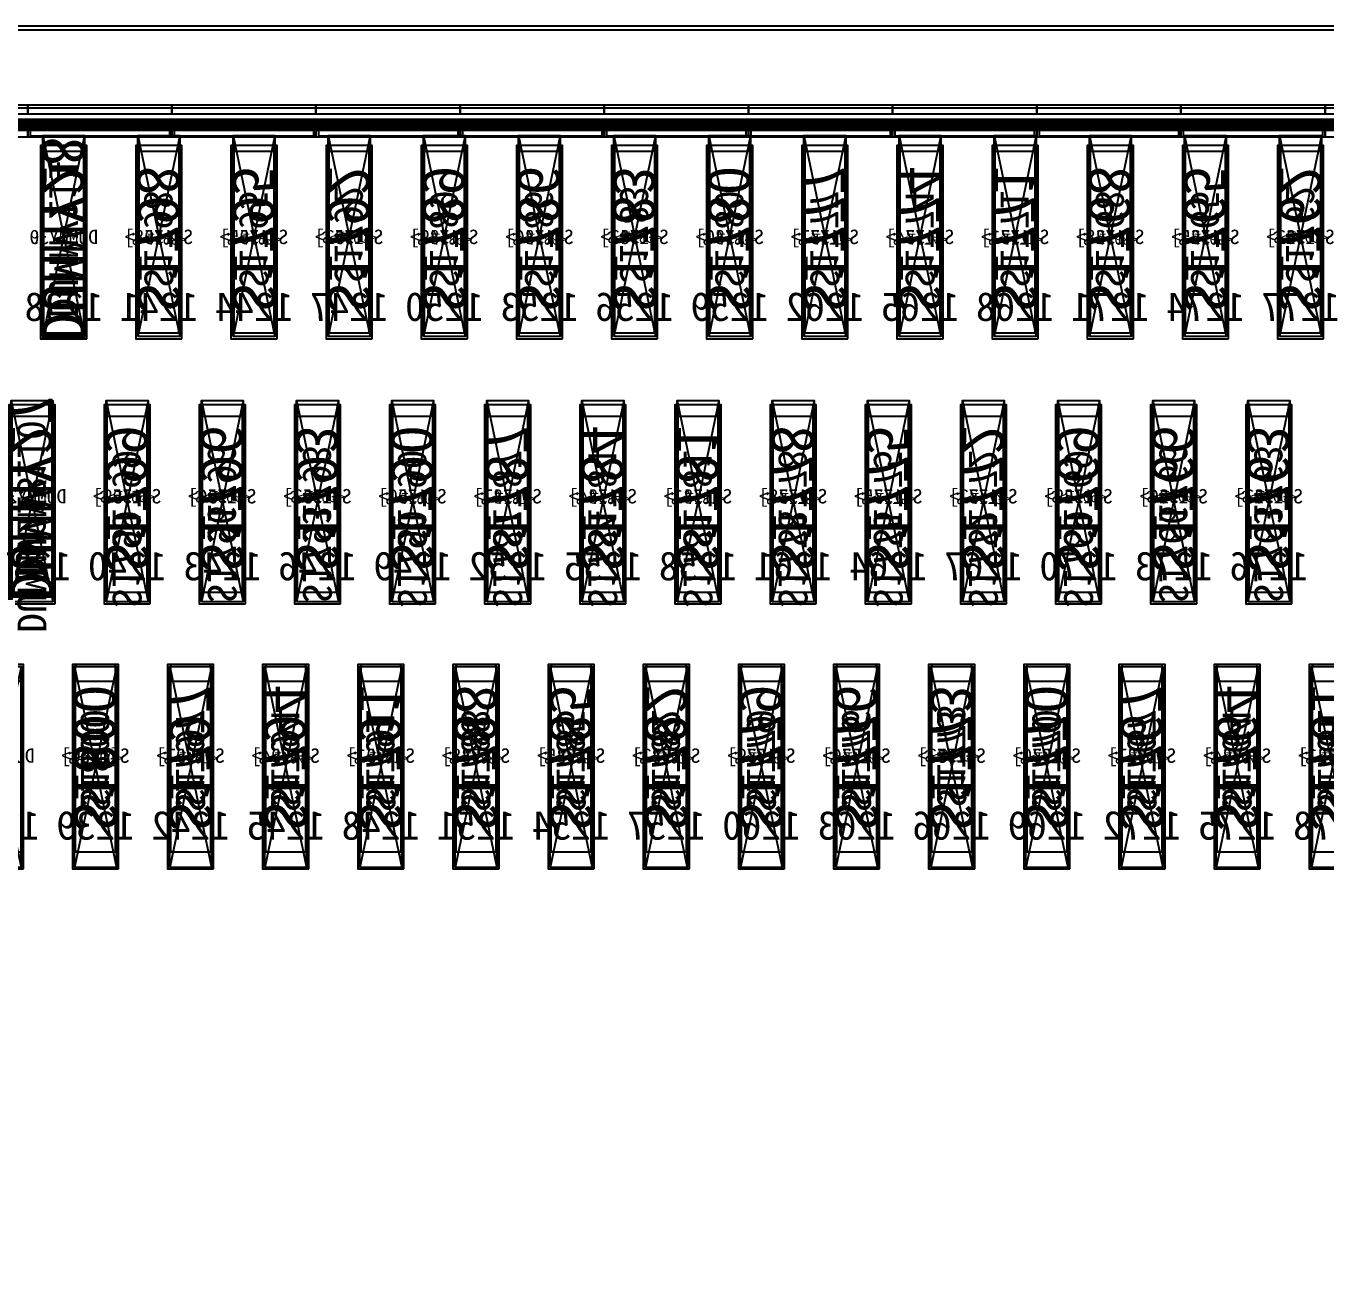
# Model space of a CAD drawing. Header units: millimetres. Extents: x 427 to 2444, y 137 to 817.
# Drawn here: x 1595.8206 to 1596.2715, y 288.8267 to 289.2604 of the extents above; entities that cross this region are included whole.
import ezdxf
from ezdxf.enums import TextEntityAlignment as Align

# ---------------------------------------------------------------- set-up
doc = ezdxf.new("R2010")
doc.units = ezdxf.units.MM
for name, color, linetype in [('L0', 211, 'Continuous'), ('L102', 91, 'Continuous'), ('L114', 213, 'Continuous'), ('L240', 60, 'Continuous'), ('L241', 200, 'Continuous'), ('L242', 51, 'Continuous'), ('L245', 53, 'Continuous'), ('L246', 93, 'Continuous'), ('L247', 13, 'Continuous'), ('L59', 140, 'Continuous'), ('L63', 4, 'Continuous'), ('L98', 150, 'Continuous')]:
    doc.layers.add(name, color=color, linetype=linetype)
doc.styles.add('txt', font='simhei.ttf')

# ---------------------------------------------------------------- blocks, each defined once
blk = doc.blocks.new('HX8394_F_PAD')
at = {"layer": 'L0'}
blk.add_lwpolyline([(-13.86, -0.4025), (-13.86, 0.4025), (13.86, 0.4025), (13.86, -0.4025), (-13.86, -0.4025)], close=True, dxfattribs=at)
at = {"layer": 'L241'}
blk.add_lwpolyline([(-13.9, -0.435), (-13.9, 0.435), (13.9, 0.435), (13.9, -0.435), (-13.9, -0.435)], close=True, dxfattribs=at)
at = {"layer": 'L242'}
for points in [[(6.302, 0.3285), (6.3005, 0.33), (6.3005, 0.392), (6.302, 0.3935), (6.315, 0.3935), (6.3165, 0.392), (6.3165, 0.33), (6.315, 0.3285), (6.302, 0.3285)], [(6.335, 0.3285), (6.3335, 0.33), (6.3335, 0.392), (6.335, 0.3935), (6.348, 0.3935), (6.3495, 0.392), (6.3495, 0.33), (6.348, 0.3285), (6.335, 0.3285)], [(6.368, 0.3285), (6.3665, 0.33), (6.3665, 0.392), (6.368, 0.3935), (6.381, 0.3935), (6.3825, 0.392), (6.3825, 0.33), (6.381, 0.3285), (6.368, 0.3285)], [(6.401, 0.3285), (6.3995, 0.33), (6.3995, 0.392), (6.401, 0.3935), (6.414, 0.3935), (6.4155, 0.392), (6.4155, 0.33), (6.414, 0.3285), (6.401, 0.3285)], [(6.434, 0.3285), (6.4325, 0.33), (6.4325, 0.392), (6.434, 0.3935), (6.447, 0.3935), (6.4485, 0.392), (6.4485, 0.33), (6.447, 0.3285), (6.434, 0.3285)], [(6.467, 0.3285), (6.4655, 0.33), (6.4655, 0.392), (6.467, 0.3935), (6.48, 0.3935), (6.4815, 0.392), (6.4815, 0.33), (6.48, 0.3285), (6.467, 0.3285)], [(6.5, 0.3285), (6.4985, 0.33), (6.4985, 0.392), (6.5, 0.3935), (6.513, 0.3935), (6.5145, 0.392), (6.5145, 0.33), (6.513, 0.3285), (6.5, 0.3285)], [(6.533, 0.3285), (6.5315, 0.33), (6.5315, 0.392), (6.533, 0.3935), (6.546, 0.3935), (6.5475, 0.392), (6.5475, 0.33), (6.546, 0.3285), (6.533, 0.3285)], [(6.566, 0.3285), (6.5645, 0.33), (6.5645, 0.392), (6.566, 0.3935), (6.579, 0.3935), (6.5805, 0.392), (6.5805, 0.33), (6.579, 0.3285), (6.566, 0.3285)], [(6.599, 0.3285), (6.5975, 0.33), (6.5975, 0.392), (6.599, 0.3935), (6.612, 0.3935), (6.6135, 0.392), (6.6135, 0.33), (6.612, 0.3285), (6.599, 0.3285)], [(6.632, 0.3285), (6.6305, 0.33), (6.6305, 0.392), (6.632, 0.3935), (6.645, 0.3935), (6.6465, 0.392), (6.6465, 0.33), (6.645, 0.3285), (6.632, 0.3285)], [(6.665, 0.3285), (6.6635, 0.33), (6.6635, 0.392), (6.665, 0.3935), (6.678, 0.3935), (6.6795, 0.392), (6.6795, 0.33), (6.678, 0.3285), (6.665, 0.3285)], [(6.698, 0.3285), (6.6965, 0.33), (6.6965, 0.392), (6.698, 0.3935), (6.711, 0.3935), (6.7125, 0.392), (6.7125, 0.33), (6.711, 0.3285), (6.698, 0.3285)], [(6.731, 0.3285), (6.7295, 0.33), (6.7295, 0.392), (6.731, 0.3935), (6.744, 0.3935), (6.7455, 0.392), (6.7455, 0.33), (6.744, 0.3285), (6.731, 0.3285)], [(6.313, 0.2385), (6.3115, 0.24), (6.3115, 0.302), (6.313, 0.3035), (6.326, 0.3035), (6.3275, 0.302), (6.3275, 0.24), (6.326, 0.2385), (6.313, 0.2385)], [(6.346, 0.2385), (6.3445, 0.24), (6.3445, 0.302), (6.346, 0.3035), (6.359, 0.3035), (6.3605, 0.302), (6.3605, 0.24), (6.359, 0.2385), (6.346, 0.2385)], [(6.379, 0.2385), (6.3775, 0.24), (6.3775, 0.302), (6.379, 0.3035), (6.392, 0.3035), (6.3935, 0.302), (6.3935, 0.24), (6.392, 0.2385), (6.379, 0.2385)], [(6.412, 0.2385), (6.4105, 0.24), (6.4105, 0.302), (6.412, 0.3035), (6.425, 0.3035), (6.4265, 0.302), (6.4265, 0.24), (6.425, 0.2385), (6.412, 0.2385)], [(6.445, 0.2385), (6.4435, 0.24), (6.4435, 0.302), (6.445, 0.3035), (6.458, 0.3035), (6.4595, 0.302), (6.4595, 0.24), (6.458, 0.2385), (6.445, 0.2385)], [(6.478, 0.2385), (6.4765, 0.24), (6.4765, 0.302), (6.478, 0.3035), (6.491, 0.3035), (6.4925, 0.302), (6.4925, 0.24), (6.491, 0.2385), (6.478, 0.2385)], [(6.511, 0.2385), (6.5095, 0.24), (6.5095, 0.302), (6.511, 0.3035), (6.524, 0.3035), (6.5255, 0.302), (6.5255, 0.24), (6.524, 0.2385), (6.511, 0.2385)], [(6.544, 0.2385), (6.5425, 0.24), (6.5425, 0.302), (6.544, 0.3035), (6.557, 0.3035), (6.5585, 0.302), (6.5585, 0.24), (6.557, 0.2385), (6.544, 0.2385)], [(6.577, 0.2385), (6.5755, 0.24), (6.5755, 0.302), (6.577, 0.3035), (6.59, 0.3035), (6.5915, 0.302), (6.5915, 0.24), (6.59, 0.2385), (6.577, 0.2385)], [(6.61, 0.2385), (6.6085, 0.24), (6.6085, 0.302), (6.61, 0.3035), (6.623, 0.3035), (6.6245, 0.302), (6.6245, 0.24), (6.623, 0.2385), (6.61, 0.2385)], [(6.643, 0.2385), (6.6415, 0.24), (6.6415, 0.302), (6.643, 0.3035), (6.656, 0.3035), (6.6575, 0.302), (6.6575, 0.24), (6.656, 0.2385), (6.643, 0.2385)], [(6.676, 0.2385), (6.6745, 0.24), (6.6745, 0.302), (6.676, 0.3035), (6.689, 0.3035), (6.6905, 0.302), (6.6905, 0.24), (6.689, 0.2385), (6.676, 0.2385)], [(6.709, 0.2385), (6.7075, 0.24), (6.7075, 0.302), (6.709, 0.3035), (6.722, 0.3035), (6.7235, 0.302), (6.7235, 0.24), (6.722, 0.2385), (6.709, 0.2385)], [(6.742, 0.2385), (6.7405, 0.24), (6.7405, 0.302), (6.742, 0.3035), (6.755, 0.3035), (6.7565, 0.302), (6.7565, 0.24), (6.755, 0.2385), (6.742, 0.2385)], [(6.291, 0.1485), (6.2895, 0.15), (6.2895, 0.212), (6.291, 0.2135), (6.304, 0.2135), (6.3055, 0.212), (6.3055, 0.15), (6.304, 0.1485), (6.291, 0.1485)], [(6.324, 0.1485), (6.3225, 0.15), (6.3225, 0.212), (6.324, 0.2135), (6.337, 0.2135), (6.3385, 0.212), (6.3385, 0.15), (6.337, 0.1485), (6.324, 0.1485)], [(6.357, 0.1485), (6.3555, 0.15), (6.3555, 0.212), (6.357, 0.2135), (6.37, 0.2135), (6.3715, 0.212), (6.3715, 0.15), (6.37, 0.1485), (6.357, 0.1485)], [(6.39, 0.1485), (6.3885, 0.15), (6.3885, 0.212), (6.39, 0.2135), (6.403, 0.2135), (6.4045, 0.212), (6.4045, 0.15), (6.403, 0.1485), (6.39, 0.1485)], [(6.423, 0.1485), (6.4215, 0.15), (6.4215, 0.212), (6.423, 0.2135), (6.436, 0.2135), (6.4375, 0.212), (6.4375, 0.15), (6.436, 0.1485), (6.423, 0.1485)], [(6.456, 0.1485), (6.4545, 0.15), (6.4545, 0.212), (6.456, 0.2135), (6.469, 0.2135), (6.4705, 0.212), (6.4705, 0.15), (6.469, 0.1485), (6.456, 0.1485)], [(6.489, 0.1485), (6.4875, 0.15), (6.4875, 0.212), (6.489, 0.2135), (6.502, 0.2135), (6.5035, 0.212), (6.5035, 0.15), (6.502, 0.1485), (6.489, 0.1485)], [(6.522, 0.1485), (6.5205, 0.15), (6.5205, 0.212), (6.522, 0.2135), (6.535, 0.2135), (6.5365, 0.212), (6.5365, 0.15), (6.535, 0.1485), (6.522, 0.1485)], [(6.555, 0.1485), (6.5535, 0.15), (6.5535, 0.212), (6.555, 0.2135), (6.568, 0.2135), (6.5695, 0.212), (6.5695, 0.15), (6.568, 0.1485), (6.555, 0.1485)], [(6.588, 0.1485), (6.5865, 0.15), (6.5865, 0.212), (6.588, 0.2135), (6.601, 0.2135), (6.6025, 0.212), (6.6025, 0.15), (6.601, 0.1485), (6.588, 0.1485)], [(6.621, 0.1485), (6.6195, 0.15), (6.6195, 0.212), (6.621, 0.2135), (6.634, 0.2135), (6.6355, 0.212), (6.6355, 0.15), (6.634, 0.1485), (6.621, 0.1485)], [(6.654, 0.1485), (6.6525, 0.15), (6.6525, 0.212), (6.654, 0.2135), (6.667, 0.2135), (6.6685, 0.212), (6.6685, 0.15), (6.667, 0.1485), (6.654, 0.1485)], [(6.687, 0.1485), (6.6855, 0.15), (6.6855, 0.212), (6.687, 0.2135), (6.7, 0.2135), (6.7015, 0.212), (6.7015, 0.15), (6.7, 0.1485), (6.687, 0.1485)], [(6.72, 0.1485), (6.7185, 0.15), (6.7185, 0.212), (6.72, 0.2135), (6.733, 0.2135), (6.7345, 0.212), (6.7345, 0.15), (6.733, 0.1485), (6.72, 0.1485)]]:
    blk.add_lwpolyline(points, close=True, dxfattribs=at)
at = {"layer": 'L247', "style": 'txt'}
for s, p in [('DUMMY111', (6.7375, 0.361)), ('S1762', (6.3085, 0.362666)), ('S1783', (6.5395, 0.362666)), ('S1792', (6.6385, 0.362666)), ('S1765', (6.3415, 0.361)), ('S1768', (6.3745, 0.361)), ('S1771', (6.4075, 0.361)), ('S1774', (6.4405, 0.361)), ('S1777', (6.4735, 0.361)), ('S1780', (6.5065, 0.361)), ('S1786', (6.5725, 0.361)), ('S1789', (6.6055, 0.361)), ('S1795', (6.6715, 0.361)), ('S1798', (6.7045, 0.361)), ('DUMMY110', (6.7485, 0.271)), ('S1763', (6.3195, 0.272666)), ('S1766', (6.3525, 0.272666)), ('S1793', (6.6495, 0.272666)), ('S1796', (6.6825, 0.272666)), ('S1769', (6.3855, 0.271)), ('S1772', (6.4185, 0.271)), ('S1775', (6.4515, 0.271)), ('S1778', (6.4845, 0.271)), ('S1781', (6.5175, 0.271)), ('S1784', (6.5505, 0.271)), ('S1787', (6.5835, 0.271)), ('S1790', (6.6165, 0.271)), ('S1799', (6.7155, 0.271)), ('S1773', (6.4295, 0.182666)), ('S1761', (6.2975, 0.181)), ('S1764', (6.3305, 0.181)), ('S1767', (6.3635, 0.181)), ('S1770', (6.3965, 0.181)), ('S1776', (6.4625, 0.181)), ('S1779', (6.4955, 0.181)), ('S1782', (6.5285, 0.181)), ('S1785', (6.5615, 0.181)), ('S1788', (6.5945, 0.181)), ('S1791', (6.6275, 0.181)), ('S1794', (6.6605, 0.181)), ('S1797', (6.6935, 0.181)), ('S1800', (6.7265, 0.181))]:
    blk.add_text(s, height=0.01, rotation=90, dxfattribs=at).set_placement(p, align=Align.MIDDLE_CENTER)
blk = doc.blocks.new('NTBUMP_65X16')
at = {"layer": 'L242'}
blk.add_lwpolyline([(-0.008, -0.0325), (-0.008, 0.0325), (0.008, 0.0325), (0.008, -0.0325), (-0.008, -0.0325)], close=True, dxfattribs=at)
blk = doc.blocks.new('ILI9881C_AA_NTBUMP_PM_875UM')
at = {"layer": 'L241'}
blk.add_lwpolyline([(-13.92, -0.4375), (-13.92, 0.4375), (13.92, 0.4375), (13.92, -0.4375), (-13.92, -0.4375)], close=True, dxfattribs=at)
at = {"rotation": 180}
for p in [(6.3085, 0.365), (6.3415, 0.365), (6.3745, 0.365), (6.4075, 0.365), (6.4405, 0.365), (6.4735, 0.365), (6.5065, 0.365), (6.5395, 0.365), (6.5725, 0.365), (6.6055, 0.365), (6.6385, 0.365), (6.6715, 0.365), (6.7045, 0.365), (6.7375, 0.365), (6.3195, 0.275), (6.3525, 0.275), (6.3855, 0.275), (6.4185, 0.275), (6.4515, 0.275), (6.4845, 0.275), (6.5175, 0.275), (6.5505, 0.275), (6.5835, 0.275), (6.6165, 0.275), (6.6495, 0.275), (6.6825, 0.275), (6.7155, 0.275), (6.7485, 0.275), (6.2975, 0.185), (6.3305, 0.185), (6.3635, 0.185), (6.3965, 0.185), (6.4295, 0.185), (6.4625, 0.185), (6.4955, 0.185), (6.5285, 0.185), (6.5615, 0.185), (6.5945, 0.185), (6.6275, 0.185), (6.6605, 0.185), (6.6935, 0.185), (6.7265, 0.185)]:
    blk.add_blockref('NTBUMP_65X16', p, dxfattribs=at)
at = {"layer": 'L246', "style": 'txt'}
for s, p in [('DUMMY28', (6.7375, 0.365)), ('S1762', (6.3085, 0.365)), ('S1765', (6.3415, 0.365)), ('S1768', (6.3745, 0.365)), ('S1771', (6.4075, 0.365)), ('S1774', (6.4405, 0.365)), ('S1777', (6.4735, 0.365)), ('S1780', (6.5065, 0.365)), ('S1783', (6.5395, 0.365)), ('S1786', (6.5725, 0.365)), ('S1789', (6.6055, 0.365)), ('S1792', (6.6385, 0.365)), ('S1795', (6.6715, 0.365)), ('S1798', (6.7045, 0.365)), ('DUMMY27', (6.7485, 0.275)), ('S1763', (6.3195, 0.275)), ('S1766', (6.3525, 0.275)), ('S1769', (6.3855, 0.275)), ('S1772', (6.4185, 0.275)), ('S1775', (6.4515, 0.275)), ('S1778', (6.4845, 0.275)), ('S1781', (6.5175, 0.275)), ('S1784', (6.5505, 0.275)), ('S1787', (6.5835, 0.275)), ('S1790', (6.6165, 0.275)), ('S1793', (6.6495, 0.275)), ('S1796', (6.6825, 0.275)), ('S1799', (6.7155, 0.275)), ('S1761', (6.2975, 0.185)), ('S1764', (6.3305, 0.185)), ('S1767', (6.3635, 0.185)), ('S1770', (6.3965, 0.185)), ('S1773', (6.4295, 0.185)), ('S1776', (6.4625, 0.185)), ('S1779', (6.4955, 0.185)), ('S1782', (6.5285, 0.185)), ('S1785', (6.5615, 0.185)), ('S1788', (6.5945, 0.185)), ('S1791', (6.6275, 0.185)), ('S1794', (6.6605, 0.185)), ('S1797', (6.6935, 0.185)), ('S1800', (6.7265, 0.185))]:
    blk.add_text(s, height=0.015, rotation=90, dxfattribs=at).set_placement(p, align=Align.MIDDLE_CENTER)
for s, p in [('1277', (6.3085, 0.341666)), ('1274', (6.3415, 0.341666)), ('1271', (6.3745, 0.341666)), ('1268', (6.4075, 0.341666)), ('1265', (6.4405, 0.341666)), ('1262', (6.4735, 0.341666)), ('1259', (6.5065, 0.341666)), ('1256', (6.5395, 0.341666)), ('1253', (6.5725, 0.341666)), ('1250', (6.6055, 0.341666)), ('1247', (6.6385, 0.341666)), ('1244', (6.6715, 0.341666)), ('1241', (6.7045, 0.341666)), ('1238', (6.7375, 0.341666)), ('1276', (6.3195, 0.251666)), ('1273', (6.3525, 0.251666)), ('1270', (6.3855, 0.251666)), ('1267', (6.4185, 0.251666)), ('1264', (6.4515, 0.251666)), ('1261', (6.4845, 0.251666)), ('1258', (6.5175, 0.251666)), ('1255', (6.5505, 0.251666)), ('1252', (6.5835, 0.251666)), ('1249', (6.6165, 0.251666)), ('1246', (6.6495, 0.251666)), ('1243', (6.6825, 0.251666)), ('1240', (6.7155, 0.251666)), ('1237', (6.7485, 0.251666)), ('1278', (6.2975, 0.161666)), ('1275', (6.3305, 0.161666)), ('1272', (6.3635, 0.161666)), ('1269', (6.3965, 0.161666)), ('1266', (6.4295, 0.161666)), ('1263', (6.4625, 0.161666)), ('1260', (6.4955, 0.161666)), ('1257', (6.5285, 0.161666)), ('1254', (6.5615, 0.161666)), ('1251', (6.5945, 0.161666)), ('1248', (6.6275, 0.161666)), ('1245', (6.6605, 0.161666)), ('1242', (6.6935, 0.161666)), ('1239', (6.7265, 0.161666)), ('1236', (6.7595, 0.161666))]:
    blk.add_text(s, height=0.01, dxfattribs=at).set_placement(p, align=Align.MIDDLE_CENTER)
blk = doc.blocks.new('OUT_3BUMP')
at = {"layer": 'L242'}
for points in [[(0, 0.206), (0, 0.271), (0.016, 0.271), (0.016, 0.206), (0, 0.206)], [(0.011, 0.116), (0.011, 0.181), (0.027, 0.181), (0.027, 0.116), (0.011, 0.116)], [(0.022, 0.026), (0.022, 0.091), (0.038, 0.091), (0.038, 0.026), (0.022, 0.026)]]:
    blk.add_lwpolyline(points, close=True, dxfattribs=at)
blk = doc.blocks.new('JD9365Z_PAD_20170829_Y880')
at = {"layer": 'L241'}
blk.add_lwpolyline([(-13.95, -0.41), (-13.95, 0.41), (13.95, 0.41), (13.95, -0.41), (-13.95, -0.41)], close=True, dxfattribs=at)
at = {"row_count": 1, "column_count": 372, "row_spacing": 0.245, "column_spacing": 0.033}
blk.add_blockref('OUT_3BUMP', (1.3835, 0.13), dxfattribs=at)
at = {"layer": 'L240', "style": 'txt'}
for s, p in [('S[1522]', (6.3085, 0.369333)), ('S[1525]', (6.3415, 0.369333)), ('S[1528]', (6.3745, 0.369333)), ('S[1531]', (6.4075, 0.369333)), ('S[1534]', (6.4405, 0.369333)), ('S[1537]', (6.4735, 0.369333)), ('S[1540]', (6.5065, 0.369333)), ('S[1543]', (6.5395, 0.369333)), ('S[1546]', (6.5725, 0.369333)), ('S[1549]', (6.6055, 0.369333)), ('S[1552]', (6.6385, 0.369333)), ('S[1555]', (6.6715, 0.369333)), ('S[1558]', (6.7045, 0.369333)), ('DUMMY39', (6.7375, 0.369333)), ('S[1523]', (6.3195, 0.279333)), ('S[1526]', (6.3525, 0.279333)), ('S[1529]', (6.3855, 0.279333)), ('S[1532]', (6.4185, 0.279333)), ('S[1535]', (6.4515, 0.279333)), ('S[1538]', (6.4845, 0.279333)), ('S[1541]', (6.5175, 0.279333)), ('S[1544]', (6.5505, 0.279333)), ('S[1547]', (6.5835, 0.279333)), ('S[1550]', (6.6165, 0.279333)), ('S[1553]', (6.6495, 0.279333)), ('S[1556]', (6.6825, 0.279333)), ('S[1559]', (6.7155, 0.279333)), ('DUMMY38', (6.7485, 0.279333)), ('S[1521]', (6.2975, 0.189333)), ('S[1524]', (6.3305, 0.189333)), ('S[1527]', (6.3635, 0.189333)), ('S[1530]', (6.3965, 0.189333)), ('S[1533]', (6.4295, 0.189333)), ('S[1536]', (6.4625, 0.189333)), ('S[1539]', (6.4955, 0.189333)), ('S[1542]', (6.5285, 0.189333)), ('S[1545]', (6.5615, 0.189333)), ('S[1548]', (6.5945, 0.189333)), ('S[1551]', (6.6275, 0.189333)), ('S[1554]', (6.6605, 0.189333)), ('S[1557]', (6.6935, 0.189333)), ('S[1560]', (6.7265, 0.189333)), ('DUMMY37', (6.7595, 0.189333))]:
    blk.add_text(s, height=0.005, dxfattribs=at).set_placement(p, align=Align.MIDDLE_CENTER)
blk = doc.blocks.new('NV3052C3P_BUMP_ORI_20190911')
at = {"layer": 'L241'}
blk.add_lwpolyline([(-13.8, -0.398), (-13.8, 0.398), (13.8, 0.398), (13.8, -0.398), (-13.8, -0.398)], close=True, dxfattribs=at)
at = {"layer": 'L242'}
for points in [[(6.3005, 0.32), (6.3005, 0.385), (6.3165, 0.385), (6.3165, 0.32), (6.3005, 0.32)], [(6.3335, 0.32), (6.3335, 0.385), (6.3495, 0.385), (6.3495, 0.32), (6.3335, 0.32)], [(6.3665, 0.32), (6.3665, 0.385), (6.3825, 0.385), (6.3825, 0.32), (6.3665, 0.32)], [(6.3995, 0.32), (6.3995, 0.385), (6.4155, 0.385), (6.4155, 0.32), (6.3995, 0.32)], [(6.4325, 0.32), (6.4325, 0.385), (6.4485, 0.385), (6.4485, 0.32), (6.4325, 0.32)], [(6.4655, 0.32), (6.4655, 0.385), (6.4815, 0.385), (6.4815, 0.32), (6.4655, 0.32)], [(6.4985, 0.32), (6.4985, 0.385), (6.5145, 0.385), (6.5145, 0.32), (6.4985, 0.32)], [(6.5315, 0.32), (6.5315, 0.385), (6.5475, 0.385), (6.5475, 0.32), (6.5315, 0.32)], [(6.5645, 0.32), (6.5645, 0.385), (6.5805, 0.385), (6.5805, 0.32), (6.5645, 0.32)], [(6.5975, 0.32), (6.5975, 0.385), (6.6135, 0.385), (6.6135, 0.32), (6.5975, 0.32)], [(6.6305, 0.32), (6.6305, 0.385), (6.6465, 0.385), (6.6465, 0.32), (6.6305, 0.32)], [(6.6635, 0.32), (6.6635, 0.385), (6.6795, 0.385), (6.6795, 0.32), (6.6635, 0.32)], [(6.6965, 0.32), (6.6965, 0.385), (6.7125, 0.385), (6.7125, 0.32), (6.6965, 0.32)], [(6.7295, 0.32), (6.7295, 0.385), (6.7455, 0.385), (6.7455, 0.32), (6.7295, 0.32)], [(6.3115, 0.23), (6.3115, 0.295), (6.3275, 0.295), (6.3275, 0.23), (6.3115, 0.23)], [(6.3445, 0.23), (6.3445, 0.295), (6.3605, 0.295), (6.3605, 0.23), (6.3445, 0.23)], [(6.3775, 0.23), (6.3775, 0.295), (6.3935, 0.295), (6.3935, 0.23), (6.3775, 0.23)], [(6.4105, 0.23), (6.4105, 0.295), (6.4265, 0.295), (6.4265, 0.23), (6.4105, 0.23)], [(6.4435, 0.23), (6.4435, 0.295), (6.4595, 0.295), (6.4595, 0.23), (6.4435, 0.23)], [(6.4765, 0.23), (6.4765, 0.295), (6.4925, 0.295), (6.4925, 0.23), (6.4765, 0.23)], [(6.5095, 0.23), (6.5095, 0.295), (6.5255, 0.295), (6.5255, 0.23), (6.5095, 0.23)], [(6.5425, 0.23), (6.5425, 0.295), (6.5585, 0.295), (6.5585, 0.23), (6.5425, 0.23)], [(6.5755, 0.23), (6.5755, 0.295), (6.5915, 0.295), (6.5915, 0.23), (6.5755, 0.23)], [(6.6085, 0.23), (6.6085, 0.295), (6.6245, 0.295), (6.6245, 0.23), (6.6085, 0.23)], [(6.6415, 0.23), (6.6415, 0.295), (6.6575, 0.295), (6.6575, 0.23), (6.6415, 0.23)], [(6.6745, 0.23), (6.6745, 0.295), (6.6905, 0.295), (6.6905, 0.23), (6.6745, 0.23)], [(6.7075, 0.23), (6.7075, 0.295), (6.7235, 0.295), (6.7235, 0.23), (6.7075, 0.23)], [(6.7405, 0.23), (6.7405, 0.295), (6.7565, 0.295), (6.7565, 0.23), (6.7405, 0.23)], [(6.2895, 0.14), (6.2895, 0.205), (6.3055, 0.205), (6.3055, 0.14), (6.2895, 0.14)], [(6.3225, 0.14), (6.3225, 0.205), (6.3385, 0.205), (6.3385, 0.14), (6.3225, 0.14)], [(6.3555, 0.14), (6.3555, 0.205), (6.3715, 0.205), (6.3715, 0.14), (6.3555, 0.14)], [(6.3885, 0.14), (6.3885, 0.205), (6.4045, 0.205), (6.4045, 0.14), (6.3885, 0.14)], [(6.4215, 0.14), (6.4215, 0.205), (6.4375, 0.205), (6.4375, 0.14), (6.4215, 0.14)], [(6.4545, 0.14), (6.4545, 0.205), (6.4705, 0.205), (6.4705, 0.14), (6.4545, 0.14)], [(6.4875, 0.14), (6.4875, 0.205), (6.5035, 0.205), (6.5035, 0.14), (6.4875, 0.14)], [(6.5205, 0.14), (6.5205, 0.205), (6.5365, 0.205), (6.5365, 0.14), (6.5205, 0.14)], [(6.5535, 0.14), (6.5535, 0.205), (6.5695, 0.205), (6.5695, 0.14), (6.5535, 0.14)], [(6.5865, 0.14), (6.5865, 0.205), (6.6025, 0.205), (6.6025, 0.14), (6.5865, 0.14)], [(6.6195, 0.14), (6.6195, 0.205), (6.6355, 0.205), (6.6355, 0.14), (6.6195, 0.14)], [(6.6525, 0.14), (6.6525, 0.205), (6.6685, 0.205), (6.6685, 0.14), (6.6525, 0.14)], [(6.6855, 0.14), (6.6855, 0.205), (6.7015, 0.205), (6.7015, 0.14), (6.6855, 0.14)], [(6.7185, 0.14), (6.7185, 0.205), (6.7345, 0.205), (6.7345, 0.14), (6.7185, 0.14)]]:
    blk.add_lwpolyline(points, close=True, dxfattribs=at)
at = {"layer": 'L245', "style": 'txt'}
for s, p in [('S<1762>', (6.308473, 0.353333)), ('S<1765>', (6.341473, 0.353333)), ('S<1768>', (6.374473, 0.353333)), ('S<1771>', (6.407473, 0.353333)), ('S<1774>', (6.440473, 0.353333)), ('S<1777>', (6.473473, 0.353333)), ('S<1780>', (6.506473, 0.353333)), ('S<1783>', (6.539473, 0.353333)), ('S<1786>', (6.572473, 0.353333)), ('S<1789>', (6.605473, 0.353333)), ('S<1792>', (6.638473, 0.353333)), ('S<1795>', (6.671473, 0.353333)), ('S<1798>', (6.704473, 0.353333)), ('DUMMY30', (6.737473, 0.353333)), ('S<1763>', (6.319473, 0.263333)), ('S<1766>', (6.352473, 0.263333)), ('S<1769>', (6.385473, 0.263333)), ('S<1772>', (6.418473, 0.263333)), ('S<1775>', (6.451473, 0.263333)), ('S<1778>', (6.484473, 0.263333)), ('S<1781>', (6.517473, 0.263333)), ('S<1784>', (6.550473, 0.263333)), ('S<1787>', (6.583473, 0.263333)), ('S<1790>', (6.616473, 0.263333)), ('S<1793>', (6.649473, 0.263333)), ('S<1796>', (6.682473, 0.263333)), ('S<1799>', (6.715473, 0.263333)), ('DUMMY29', (6.748473, 0.263333)), ('S<1761>', (6.297473, 0.173333)), ('S<1764>', (6.330473, 0.173333)), ('S<1767>', (6.363473, 0.173333)), ('S<1770>', (6.396473, 0.173333)), ('S<1773>', (6.429473, 0.173333)), ('S<1776>', (6.462473, 0.173333)), ('S<1779>', (6.495473, 0.173333)), ('S<1782>', (6.528473, 0.173333)), ('S<1785>', (6.561473, 0.173333)), ('S<1788>', (6.594473, 0.173333)), ('S<1791>', (6.627473, 0.173333)), ('S<1794>', (6.660473, 0.173333)), ('S<1797>', (6.693473, 0.173333)), ('S<1800>', (6.726473, 0.173333)), ('DUMMY28', (6.759473, 0.173333))]:
    blk.add_text(s, height=0.005, dxfattribs=at).set_placement(p, align=Align.MIDDLE_CENTER)
blk = doc.blocks.new('BUMP_14_65')
at = {"layer": 'L242'}
blk.add_lwpolyline([(-0.007, -0.022), (-0.007, 0.043), (0.007, 0.043), (0.007, -0.022), (-0.007, -0.022)], close=True, dxfattribs=at)
blk = doc.blocks.new('FL11283_A_OTHER')
at = {"layer": 'L102'}
blk.add_lwpolyline([(0, 0), (0, 0.41), (13.86, 0.41), (13.86, 0), (0, 0)], close=True, dxfattribs=at)
at = {"layer": 'L241'}
blk.add_lwpolyline([(-13.86, -0.41), (-13.86, 0.41), (13.86, 0.41), (13.86, 0.404), (-13.854, 0.404), (-13.854, -0.404), (13.854, -0.404), (13.854, 0.404), (13.86, 0.404), (13.86, -0.41), (-13.86, -0.41)], close=True, dxfattribs=at)
at = {"layer": 'L59'}
blk.add_lwpolyline([(-13.86, -0.41), (-13.86, 0.41), (13.86, 0.41), (13.86, -0.41), (-13.86, -0.41)], close=True, dxfattribs=at)
for p in [(6.3085, 0.358), (6.3415, 0.358), (6.3745, 0.358), (6.4075, 0.358), (6.4405, 0.358), (6.4735, 0.358), (6.5065, 0.358), (6.5395, 0.358), (6.5725, 0.358), (6.6055, 0.358), (6.6385, 0.358), (6.6715, 0.358), (6.7045, 0.358), (6.7375, 0.358), (6.3195, 0.268), (6.3525, 0.268), (6.3855, 0.268), (6.4185, 0.268), (6.4515, 0.268), (6.4845, 0.268), (6.5175, 0.268), (6.5505, 0.268), (6.5835, 0.268), (6.6165, 0.268), (6.6495, 0.268), (6.6825, 0.268), (6.7155, 0.268), (6.7485, 0.268), (6.2975, 0.178), (6.3305, 0.178), (6.3635, 0.178), (6.3965, 0.178), (6.4295, 0.178), (6.4625, 0.178), (6.4955, 0.178), (6.5285, 0.178), (6.5615, 0.178), (6.5945, 0.178), (6.6275, 0.178), (6.6605, 0.178), (6.6935, 0.178), (6.7265, 0.178)]:
    blk.add_blockref('BUMP_14_65', p)
at = {"layer": 'L102', "style": 'txt'}
for s, p in [('DUMMY214', (6.7375, 0.3685)), ('S1762', (6.3085, 0.370166)), ('S1765', (6.3415, 0.3685)), ('S1768', (6.3745, 0.3685)), ('S1771', (6.4075, 0.3685)), ('S1774', (6.4405, 0.3685)), ('S1777', (6.4735, 0.3685)), ('S1780', (6.5065, 0.3685)), ('S1783', (6.5395, 0.370166)), ('S1786', (6.5725, 0.3685)), ('S1789', (6.6055, 0.3685)), ('S1792', (6.6385, 0.370166)), ('S1795', (6.6715, 0.3685)), ('S1798', (6.7045, 0.3685)), ('DUMMY213', (6.7485, 0.259166)), ('S1763', (6.3195, 0.259166)), ('S1766', (6.3525, 0.259166)), ('S1793', (6.6495, 0.259166)), ('S1796', (6.6825, 0.259166)), ('S1769', (6.3855, 0.2575)), ('S1772', (6.4185, 0.2575)), ('S1775', (6.4515, 0.2575)), ('S1778', (6.4845, 0.2575)), ('S1781', (6.5175, 0.2575)), ('S1784', (6.5505, 0.2575)), ('S1787', (6.5835, 0.2575)), ('S1790', (6.6165, 0.2575)), ('S1799', (6.7155, 0.2575)), ('S1764', (6.3305, 0.1865)), ('S1773', (6.4295, 0.188166)), ('S1794', (6.6605, 0.1865)), ('S1761', (6.2975, 0.1865)), ('S1767', (6.3635, 0.1865)), ('S1770', (6.3965, 0.1865)), ('S1776', (6.4625, 0.1865)), ('S1779', (6.4955, 0.1865)), ('S1782', (6.5285, 0.1865)), ('S1785', (6.5615, 0.1865)), ('S1788', (6.5945, 0.1865)), ('S1791', (6.6275, 0.1865)), ('S1797', (6.6935, 0.1865)), ('S1800', (6.7265, 0.1865))]:
    blk.add_text(s, height=0.01, rotation=90, dxfattribs=at).set_placement(p, align=Align.MIDDLE_CENTER)
blk = doc.blocks.new('GC9702_LCDPAD_BUMP')
at = {"layer": 'L242'}
blk.add_lwpolyline([(-0.008, -0.0325), (-0.008, 0.0325), (0.008, 0.0325), (0.008, -0.0325), (-0.008, -0.0325)], close=True, dxfattribs=at)
blk = doc.blocks.new('GC9702_BUMP_NOCOMPENSATION')
at = {"layer": 'L114', "const_width": 0.004}
for points in [[(6.25, 0.378), (6.3, 0.378)], [(6.25, 0.378), (6.3, 0.378)], [(6.25, 0.378), (6.3, 0.378)], [(6.25, 0.378), (6.3, 0.378)], [(6.3, 0.378), (6.35, 0.378)], [(6.3, 0.378), (6.35, 0.378)], [(6.3, 0.378), (6.35, 0.378)], [(6.3, 0.378), (6.35, 0.378)], [(6.35, 0.378), (6.4, 0.378)], [(6.35, 0.378), (6.4, 0.378)], [(6.35, 0.378), (6.4, 0.378)], [(6.35, 0.378), (6.4, 0.378)], [(6.4, 0.378), (6.45, 0.378)], [(6.4, 0.378), (6.45, 0.378)], [(6.4, 0.378), (6.45, 0.378)], [(6.4, 0.378), (6.45, 0.378)], [(6.45, 0.378), (6.5, 0.378)], [(6.45, 0.378), (6.5, 0.378)], [(6.45, 0.378), (6.5, 0.378)], [(6.45, 0.378), (6.5, 0.378)], [(6.5, 0.378), (6.55, 0.378)], [(6.5, 0.378), (6.55, 0.378)], [(6.5, 0.378), (6.55, 0.378)], [(6.5, 0.378), (6.55, 0.378)], [(6.55, 0.378), (6.6, 0.378)], [(6.55, 0.378), (6.6, 0.378)], [(6.55, 0.378), (6.6, 0.378)], [(6.55, 0.378), (6.6, 0.378)], [(6.6, 0.378), (6.65, 0.378)], [(6.6, 0.378), (6.65, 0.378)], [(6.6, 0.378), (6.65, 0.378)], [(6.6, 0.378), (6.65, 0.378)], [(6.65, 0.378), (6.7, 0.378)], [(6.65, 0.378), (6.7, 0.378)], [(6.65, 0.378), (6.7, 0.378)], [(6.65, 0.378), (6.7, 0.378)], [(6.7, 0.378), (6.75, 0.378)], [(6.7, 0.378), (6.75, 0.378)], [(6.7, 0.378), (6.75, 0.378)], [(6.7, 0.378), (6.75, 0.378)], [(6.75, 0.378), (6.8, 0.378)], [(6.75, 0.378), (6.8, 0.378)], [(6.75, 0.378), (6.8, 0.378)], [(6.75, 0.378), (6.8, 0.378)]]:
    blk.add_lwpolyline(points, dxfattribs=at)
at = {"layer": 'L114'}
for points in [[(6.25, 0.374), (6.25, 0.38), (6.3, 0.38), (6.3, 0.374), (6.25, 0.374)], [(6.25, 0.374), (6.25, 0.38), (6.3, 0.38), (6.3, 0.374), (6.25, 0.374)], [(6.3, 0.374), (6.3, 0.38), (6.35, 0.38), (6.35, 0.374), (6.3, 0.374)], [(6.3, 0.374), (6.3, 0.38), (6.35, 0.38), (6.35, 0.374), (6.3, 0.374)], [(6.30074, 0.37443), (6.30074, 0.379), (6.34918, 0.379), (6.34918, 0.37443), (6.30074, 0.37443)], [(6.30074, 0.37443), (6.30074, 0.379), (6.34918, 0.379), (6.34918, 0.37443), (6.30074, 0.37443)], [(6.35, 0.374), (6.35, 0.38), (6.4, 0.38), (6.4, 0.374), (6.35, 0.374)], [(6.35, 0.374), (6.35, 0.38), (6.4, 0.38), (6.4, 0.374), (6.35, 0.374)], [(6.35074, 0.37443), (6.35074, 0.379), (6.39918, 0.379), (6.39918, 0.37443), (6.35074, 0.37443)], [(6.35074, 0.37443), (6.35074, 0.379), (6.39918, 0.379), (6.39918, 0.37443), (6.35074, 0.37443)], [(6.4, 0.374), (6.4, 0.38), (6.45, 0.38), (6.45, 0.374), (6.4, 0.374)], [(6.4, 0.374), (6.4, 0.38), (6.45, 0.38), (6.45, 0.374), (6.4, 0.374)], [(6.40074, 0.37443), (6.40074, 0.379), (6.44918, 0.379), (6.44918, 0.37443), (6.40074, 0.37443)], [(6.40074, 0.37443), (6.40074, 0.379), (6.44918, 0.379), (6.44918, 0.37443), (6.40074, 0.37443)], [(6.45, 0.374), (6.45, 0.38), (6.5, 0.38), (6.5, 0.374), (6.45, 0.374)], [(6.45, 0.374), (6.45, 0.38), (6.5, 0.38), (6.5, 0.374), (6.45, 0.374)], [(6.45074, 0.37443), (6.45074, 0.379), (6.49918, 0.379), (6.49918, 0.37443), (6.45074, 0.37443)], [(6.45074, 0.37443), (6.45074, 0.379), (6.49918, 0.379), (6.49918, 0.37443), (6.45074, 0.37443)], [(6.5, 0.374), (6.5, 0.38), (6.55, 0.38), (6.55, 0.374), (6.5, 0.374)], [(6.5, 0.374), (6.5, 0.38), (6.55, 0.38), (6.55, 0.374), (6.5, 0.374)], [(6.50074, 0.37443), (6.50074, 0.379), (6.54918, 0.379), (6.54918, 0.37443), (6.50074, 0.37443)], [(6.50074, 0.37443), (6.50074, 0.379), (6.54918, 0.379), (6.54918, 0.37443), (6.50074, 0.37443)], [(6.55, 0.374), (6.55, 0.38), (6.6, 0.38), (6.6, 0.374), (6.55, 0.374)], [(6.55, 0.374), (6.55, 0.38), (6.6, 0.38), (6.6, 0.374), (6.55, 0.374)], [(6.55074, 0.37443), (6.55074, 0.379), (6.59918, 0.379), (6.59918, 0.37443), (6.55074, 0.37443)], [(6.55074, 0.37443), (6.55074, 0.379), (6.59918, 0.379), (6.59918, 0.37443), (6.55074, 0.37443)], [(6.6, 0.374), (6.6, 0.38), (6.65, 0.38), (6.65, 0.374), (6.6, 0.374)], [(6.6, 0.374), (6.6, 0.38), (6.65, 0.38), (6.65, 0.374), (6.6, 0.374)], [(6.60074, 0.37443), (6.60074, 0.379), (6.64918, 0.379), (6.64918, 0.37443), (6.60074, 0.37443)], [(6.60074, 0.37443), (6.60074, 0.379), (6.64918, 0.379), (6.64918, 0.37443), (6.60074, 0.37443)], [(6.65, 0.374), (6.65, 0.38), (6.7, 0.38), (6.7, 0.374), (6.65, 0.374)], [(6.65, 0.374), (6.65, 0.38), (6.7, 0.38), (6.7, 0.374), (6.65, 0.374)], [(6.65074, 0.37443), (6.65074, 0.379), (6.69918, 0.379), (6.69918, 0.37443), (6.65074, 0.37443)], [(6.65074, 0.37443), (6.65074, 0.379), (6.69918, 0.379), (6.69918, 0.37443), (6.65074, 0.37443)], [(6.7, 0.374), (6.7, 0.38), (6.75, 0.38), (6.75, 0.374), (6.7, 0.374)], [(6.7, 0.374), (6.7, 0.38), (6.75, 0.38), (6.75, 0.374), (6.7, 0.374)], [(6.70074, 0.37443), (6.70074, 0.379), (6.74918, 0.379), (6.74918, 0.37443), (6.70074, 0.37443)], [(6.70074, 0.37443), (6.70074, 0.379), (6.74918, 0.379), (6.74918, 0.37443), (6.70074, 0.37443)], [(6.75, 0.374), (6.75, 0.38), (6.8, 0.38), (6.8, 0.374), (6.75, 0.374)], [(6.75, 0.374), (6.75, 0.38), (6.8, 0.38), (6.8, 0.374), (6.75, 0.374)]]:
    blk.add_lwpolyline(points, close=True, dxfattribs=at)
at = {"layer": 'L241'}
for points in [[(6.25, 0.382), (6.25, 0.385), (6.3, 0.385), (6.3, 0.382), (6.25, 0.382)], [(6.25, 0.382), (6.25, 0.385), (6.3, 0.385), (6.3, 0.382), (6.25, 0.382)], [(6.3, 0.382), (6.3, 0.385), (6.35, 0.385), (6.35, 0.382), (6.3, 0.382)], [(6.3, 0.382), (6.3, 0.385), (6.35, 0.385), (6.35, 0.382), (6.3, 0.382)], [(6.35, 0.382), (6.35, 0.385), (6.4, 0.385), (6.4, 0.382), (6.35, 0.382)], [(6.35, 0.382), (6.35, 0.385), (6.4, 0.385), (6.4, 0.382), (6.35, 0.382)], [(6.4, 0.382), (6.4, 0.385), (6.45, 0.385), (6.45, 0.382), (6.4, 0.382)], [(6.4, 0.382), (6.4, 0.385), (6.45, 0.385), (6.45, 0.382), (6.4, 0.382)], [(6.45, 0.382), (6.45, 0.385), (6.5, 0.385), (6.5, 0.382), (6.45, 0.382)], [(6.45, 0.382), (6.45, 0.385), (6.5, 0.385), (6.5, 0.382), (6.45, 0.382)], [(6.5, 0.382), (6.5, 0.385), (6.55, 0.385), (6.55, 0.382), (6.5, 0.382)], [(6.5, 0.382), (6.5, 0.385), (6.55, 0.385), (6.55, 0.382), (6.5, 0.382)], [(6.55, 0.382), (6.55, 0.385), (6.6, 0.385), (6.6, 0.382), (6.55, 0.382)], [(6.55, 0.382), (6.55, 0.385), (6.6, 0.385), (6.6, 0.382), (6.55, 0.382)], [(6.6, 0.382), (6.6, 0.385), (6.65, 0.385), (6.65, 0.382), (6.6, 0.382)], [(6.6, 0.382), (6.6, 0.385), (6.65, 0.385), (6.65, 0.382), (6.6, 0.382)], [(6.65, 0.382), (6.65, 0.385), (6.7, 0.385), (6.7, 0.382), (6.65, 0.382)], [(6.65, 0.382), (6.65, 0.385), (6.7, 0.385), (6.7, 0.382), (6.65, 0.382)], [(6.7, 0.382), (6.7, 0.385), (6.75, 0.385), (6.75, 0.382), (6.7, 0.382)], [(6.7, 0.382), (6.7, 0.385), (6.75, 0.385), (6.75, 0.382), (6.7, 0.382)], [(6.75, 0.382), (6.75, 0.385), (6.8, 0.385), (6.8, 0.382), (6.75, 0.382)], [(6.75, 0.382), (6.75, 0.385), (6.8, 0.385), (6.8, 0.382), (6.75, 0.382)]]:
    blk.add_lwpolyline(points, close=True, dxfattribs=at)
at = {"row_count": 1, "column_count": 413, "row_spacing": 0.065, "column_spacing": 0.033}
for p in [(0.0055, 0.3365), (0.0165, 0.2445), (0.0275, 0.1525)]:
    blk.add_blockref('GC9702_LCDPAD_BUMP', p, dxfattribs=at)
at = {"layer": 'L98', "style": 'txt'}
for s, p in [('S<1762>', (6.3085, 0.33917)), ('S<1765>', (6.3415, 0.3385)), ('S<1768>', (6.3745, 0.3385)), ('S<1771>', (6.4075, 0.3385)), ('S<1774>', (6.4405, 0.3385)), ('S<1777>', (6.4735, 0.3385)), ('S<1780>', (6.5065, 0.3385)), ('S<1783>', (6.5395, 0.33917)), ('S<1786>', (6.5725, 0.3385)), ('S<1789>', (6.6055, 0.3385)), ('S<1792>', (6.6385, 0.33917)), ('S<1795>', (6.6715, 0.3385)), ('S<1798>', (6.7045, 0.3385)), ('S<1763>', (6.3195, 0.24917)), ('S<1766>', (6.3525, 0.24917)), ('S<1769>', (6.3855, 0.24917)), ('S<1772>', (6.4185, 0.2485)), ('S<1775>', (6.4515, 0.2485)), ('S<1778>', (6.4845, 0.2485)), ('S<1781>', (6.5175, 0.2485)), ('S<1784>', (6.5505, 0.2485)), ('S<1787>', (6.5835, 0.2485)), ('S<1790>', (6.6165, 0.2485)), ('S<1793>', (6.6495, 0.24917)), ('S<1796>', (6.6825, 0.24917)), ('S<1799>', (6.7155, 0.24917)), ('S<1761>', (6.2975, 0.1585)), ('S<1764>', (6.3305, 0.1585)), ('S<1767>', (6.3635, 0.1585)), ('S<1770>', (6.3965, 0.1585)), ('S<1773>', (6.4295, 0.15917)), ('S<1776>', (6.4625, 0.1585)), ('S<1779>', (6.4955, 0.1585)), ('S<1782>', (6.5285, 0.1585)), ('S<1785>', (6.5615, 0.1585)), ('S<1788>', (6.5945, 0.1585)), ('S<1791>', (6.6275, 0.1585)), ('S<1794>', (6.6605, 0.1585)), ('S<1797>', (6.6935, 0.1585)), ('S<1800>', (6.7265, 0.1585))]:
    blk.add_text(s, height=0.004, rotation=180, dxfattribs=at).set_placement(p, align=Align.MIDDLE_CENTER)
blk = doc.blocks.new('IC_GDS_ALL')
for name, p in [('ILI9881C_AA_NTBUMP_PM_875UM', (0, 0)), ('HX8394_F_PAD', (0, 0.004)), ('GC9702_BUMP_NOCOMPENSATION', (0, 0.0265)), ('NV3052C3P_BUMP_ORI_20190911', (0, 0.0125)), ('JD9365Z_PAD_20170829_Y880', (0, -0.0035)), ('FL11283_A_OTHER', (0, -0.0035))]:
    blk.add_blockref(name, p)
blk = doc.blocks.new('OUTPUT_PAD_SD')
at = {"color": 5, "linetype": 'Continuous'}
blk.add_lwpolyline([(0.00225, 0.078), (0.01675, 0.00825), (0.01675, 0.078), (0.00225, 0.00825)], dxfattribs=at)
at = {"layer": 'L63', "color": 5}
blk.add_lwpolyline([(0.00225, 0.00825), (0.00225, 0.078), (0.01675, 0.078), (0.01675, 0.00825), (0.00225, 0.00825)], close=True, dxfattribs=at)
blk = doc.blocks.new('OUTPUT_PAD_GATE')
at = {"color": 5, "linetype": 'Continuous'}
blk.add_lwpolyline([(0.00175, 0.07125), (0.01625, 0.0015), (0.01625, 0.07125), (0.00175, 0.0015)], dxfattribs=at)
at = {"layer": 'L63', "color": 5}
blk.add_lwpolyline([(0.00175, 0.0015), (0.00175, 0.07125), (0.01625, 0.07125), (0.01625, 0.0015), (0.00175, 0.0015)], close=True, dxfattribs=at)
blk = doc.blocks.new('IC_PAD_ALL')
at = {"row_count": 1, "row_spacing": 0.0685, "column_spacing": 0.066}
for name, p, column_count in [('OUTPUT_PAD_GATE', (0.004, 0.68425), 414), ('OUTPUT_PAD_SD', (0.0365, 0.6775), 414), ('OUTPUT_PAD_GATE', (0.026, 0.59225), 414), ('OUTPUT_PAD_SD', (0.0585, 0.5855), 413), ('OUTPUT_PAD_GATE', (-0.018, 0.5), 414), ('OUTPUT_PAD_SD', (0.0145, 0.49325), 414)]:
    blk.add_blockref(name, p, dxfattribs=dict(at, column_count=column_count))
blk = doc.blocks.new('IC_ALL')
at = {"yscale": -1, "rotation": 180}
blk.add_blockref('IC_GDS_ALL', (14, 0.4375), dxfattribs=at)
blk.add_blockref('IC_PAD_ALL', (0.3525, 0.083))
blk = doc.blocks.new('IC_FPC_OLB_ALL')
blk.add_blockref('IC_ALL', (1.188, 1.0245))

msp = doc.modelspace()

# ---------------------------------------------------------------- block references
msp.add_blockref('IC_FPC_OLB_ALL', (1587.3832, 287.35944))

doc.saveas('drawing.dxf')
